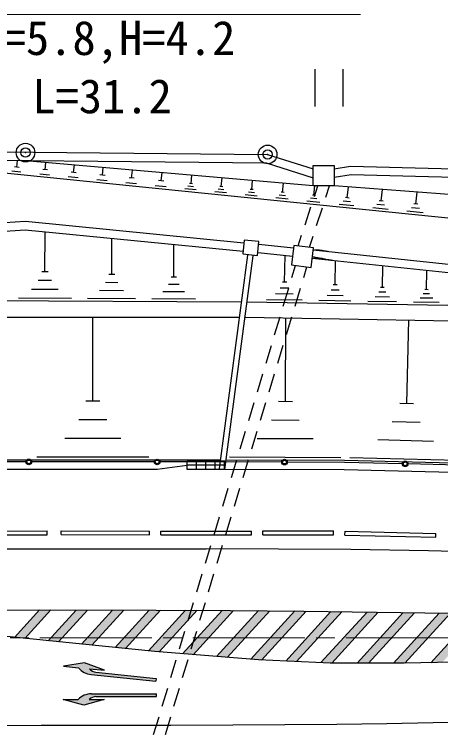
# Model space of a CAD drawing. Units: millimetres, scale not verified. Extents: x 40000 to 680000, y 20000 to 380000.
# Drawn here: x 166544 to 189384, y 284366 to 322971 of the extents above; entities that cross this region are included whole.
import ezdxf
from ezdxf.enums import TextEntityAlignment as Align

# ---------------------------------------------------------------- set-up
doc = ezdxf.new("R2010")
doc.units = ezdxf.units.MM
doc.header["$LTSCALE"] = 1000
doc.header["$PDMODE"] = 32
doc.header["$PDSIZE"] = 500
doc.linetypes.add('CHAIN', pattern=[18.5, 12, -1.5, 3.5, -1.5])
for name, color, linetype, lineweight in [('M-BGD', 7, 'Continuous', 25), ('M-BMK', 2, 'CHAIN', 13), ('M-STR-HTXT', 7, 'Continuous', 13), ('M-STR-STRC', 7, 'Continuous', 25)]:
    doc.layers.add(name, color=color, linetype=linetype, lineweight=lineweight)
doc.styles.add('ＭＳ ゴシック', font='')
doc.styles.get('ＭＳ ゴシック').set_extended_font_data('MS Gothic')

msp = doc.modelspace()

# ---------------------------------------------------------------- hatches: boundary and pattern name
at = {"layer": 'M-BGD'}
for points in [[(167135, 289552), (168498, 291047), (167890, 291048), (166549, 289576), (166790, 289552)], [(170456, 291043), (169848, 291044), (168488, 289552), (169097, 289552)], [(172415, 291040), (171807, 291041), (170450, 289552), (171059, 289552)], [(174373, 291036), (174150, 291037), (173766, 291037), (172412, 289552), (173021, 289552)], [(176330, 291030), (175722, 291032), (174374, 289552), (174983, 289552)], [(178285, 291023), (178132, 291025), (177679, 291026), (176336, 289552), (176945, 289552)], [(180230, 291005), (179627, 291011), (178298, 289552), (178906, 289552)], [(182175, 290986), (182054, 290988), (181572, 290992), (180259, 289552), (180868, 289552)], [(184110, 290956), (183509, 290966), (182221, 289552), (182830, 289552)], [(186044, 290927), (185444, 290936), (184183, 289552), (184792, 289552)], [(187979, 290897), (187379, 290906), (186145, 289552), (186754, 289552)], [(189914, 290867), (189849, 290868), (189313, 290876), (188107, 289552), (188715, 289552)], [(167106, 289520), (167135, 289552), (166790, 289552)], [(168903, 289339), (169097, 289552), (168488, 289552), (168345, 289395), (168600, 289370)], [(171059, 289552), (170450, 289552), (170142, 289213), (170699, 289157)], [(173021, 289552), (172412, 289552), (171938, 289032), (172495, 288975)], [(174983, 289552), (174374, 289552), (173734, 288850), (174072, 288815), (174295, 288797)], [(176945, 289552), (176336, 289552), (175556, 288696), (176123, 288650)], [(178906, 289552), (178298, 289552), (177383, 288549), (177951, 288503)], [(180868, 289552), (180259, 289552), (179211, 288402), (179626, 288369), (179783, 288362)], [(182830, 289552), (182221, 289552), (181085, 288305), (181670, 288279)], [(184792, 289552), (184183, 289552), (182971, 288223), (183460, 288201), (183561, 288201)], [(186754, 289552), (186145, 289552), (184910, 288198), (185518, 288196)], [(188715, 289552), (188107, 289552), (186868, 288193), (187430, 288191), (187476, 288192)], [(190677, 289552), (190068, 289552), (188854, 288219), (189474, 288232)], [(170658, 287581), (174126, 287232), (174141, 287381), (170914, 287706, -0.20151), (170574, 287891), (171370, 287811), (170306, 288220), (169181, 288032), (169977, 287951, 0.20151)], [(171358, 286250), (170558, 286249, -0.20151), (170915, 286399), (174158, 286403), (174157, 286553), (170672, 286549, 0.20151), (169958, 286248), (169158, 286247), (170258, 285949)]]:
    msp.add_hatch(color=256, dxfattribs=at).paths.add_polyline_path(points)

# ---------------------------------------------------------------- linework, layer by layer
for p, q in [((182641, 320036), (182641, 318036)), ((184141, 320036), (184141, 318036)), ((196296, 311385), (158344, 315231)), ((166675, 314783), (166712, 315148)), ((182559, 313782), (166919, 315146)), ((168188, 314645), (168227, 315032)), ((166797, 314771), (166554, 314795)), ((168317, 314632), (168059, 314658)), ((169718, 314498), (169758, 314899)), ((171264, 314350), (171306, 314764)), ((166894, 314515), (166407, 314564)), ((168420, 314360), (167904, 314413)), ((169957, 314205), (169424, 314259)), ((169851, 314485), (169584, 314512)), ((171402, 314336), (171126, 314364)), ((172828, 314201), (172871, 314627)), ((174410, 314049), (174455, 314489)), ((176010, 313896), (176056, 314349)), ((171512, 314047), (170961, 314103)), ((173084, 313888), (172515, 313945)), ((172970, 314186), (172686, 314215)), ((174557, 314035), (174264, 314064)), ((176085, 313889), (175934, 313904)), ((177628, 313742), (177675, 314208)), ((179264, 313585), (179313, 314065)), ((180919, 313427), (180969, 313921)), ((174673, 313727), (174087, 313786)), ((176281, 313564), (175677, 313625)), ((176146, 313730), (175844, 313761)), ((177768, 313570), (177457, 313602)), ((177706, 313734), (177550, 313749)), ((179344, 313577), (179184, 313593)), ((182599, 313269), (182651, 313782)), ((182620, 313218), (182806, 313783)), ((183239, 313180), (183438, 313783)), ((196274, 312832), (183685, 313784)), ((184383, 313139), (184442, 313726)), ((186200, 312973), (186263, 313589)), ((177907, 313399), (177285, 313462)), ((179552, 313232), (178911, 313297)), ((179408, 313409), (179088, 313441)), ((181215, 313064), (180556, 313131)), ((181067, 313245), (180737, 313279)), ((181001, 313418), (180836, 313435)), ((182753, 313081), (182411, 313115)), ((182685, 313261), (182514, 313278)), ((184481, 313129), (184285, 313149)), ((188056, 312804), (188121, 313448)), ((182907, 312892), (182222, 312962)), ((184735, 312707), (183951, 312787)), ((184559, 312923), (184167, 312963)), ((186385, 312747), (185974, 312789)), ((186303, 312963), (186098, 312984)), ((188163, 312793), (187948, 312815)), ((182119, 311698), (182432, 312648)), ((182739, 311660), (183051, 312610)), ((186569, 312521), (185748, 312604)), ((188442, 312332), (187583, 312419)), ((188249, 312568), (187819, 312611)), ((168183, 309174), (168196, 311305)), ((171759, 309022), (171770, 310954)), ((181746, 310564), (181932, 311129)), ((182352, 310487), (182551, 311091)), ((175087, 308879), (175097, 310627)), ((179646, 310632), (179626, 310634)), ((181504, 310446), (179646, 310632)), ((179030, 310073), (177510, 298624)), ((179327, 310033), (177807, 298584)), ((179602, 310184), (179581, 310186)), ((181447, 310000), (179601, 310184)), ((181025, 308611), (181048, 310039)), ((195140, 308997), (182560, 310338)), ((195075, 308551), (182503, 309891)), ((183737, 308472), (183759, 309757)), ((181418, 308865), (181614, 309511)), ((182047, 308870), (182218, 309435)), ((186268, 308339), (186287, 309488)), ((188630, 308214), (188647, 309237)), ((168361, 309173), (168006, 309175)), ((171920, 309021), (171598, 309023)), ((175233, 308879), (174942, 308880)), ((168536, 308699), (167826, 308703)), ((172078, 308590), (171434, 308594)), ((175376, 308490), (174794, 308493)), ((181144, 308609), (180906, 308613)), ((183844, 308470), (183630, 308473)), ((168888, 308223), (167468, 308231)), ((172398, 308159), (171110, 308167)), ((175665, 308100), (174501, 308106)), ((181257, 308290), (180781, 308298)), ((180955, 307334), (181245, 308291)), ((181583, 307338), (181873, 308295)), ((183947, 308182), (183518, 308189)), ((186456, 308080), (186072, 308086)), ((186364, 308337), (186172, 308340)), ((188715, 308213), (188544, 308216)), ((169596, 307746), (166755, 307762)), ((173039, 307726), (170463, 307741)), ((176245, 307708), (173916, 307721)), ((181490, 307969), (180538, 307985)), ((184156, 307893), (183299, 307907)), ((186643, 307821), (185877, 307834)), ((188963, 307754), (188281, 307766)), ((188796, 307984), (188455, 307990)), ((181961, 307644), (180057, 307675)), ((184580, 307600), (182866, 307628)), ((187022, 307559), (185489, 307585)), ((189300, 307522), (187937, 307544)), ((170753, 302233), (170753, 306731)), ((180492, 305802), (180781, 306759)), ((181065, 302210), (181083, 306693)), ((181120, 305807), (181410, 306764)), ((187567, 302107), (187678, 306575)), ((180029, 304271), (180318, 305228)), ((180657, 304275), (180946, 305232)), ((179565, 302739), (179855, 303696)), ((180194, 302744), (180483, 303701)), ((171127, 302233), (170378, 302233)), ((179102, 301208), (179392, 302165)), ((179730, 301212), (180020, 302170)), ((181439, 302209), (180692, 302212)), ((187939, 302098), (187195, 302116)), ((171502, 301233), (170003, 301234)), ((181808, 301211), (180314, 301217)), ((188287, 301096), (186798, 301132)), ((178639, 299676), (178928, 300634)), ((179267, 299681), (179556, 300638)), ((172252, 300234), (169253, 300234)), ((182552, 300212), (179563, 300224)), ((189007, 300084), (186029, 300158)), ((173751, 299234), (167754, 299235)), ((184042, 299210), (178065, 299233)), ((190472, 299055), (184515, 299202)), ((174192, 299081), (163934, 299085)), ((177571, 299084), (174191, 299081)), ((177806, 299034), (175804, 299028)), ((175806, 298578), (175804, 299028)), ((177807, 298809), (175805, 298803)), ((176306, 298579), (176304, 299029)), ((176806, 298581), (176804, 299031)), ((177306, 298583), (177304, 299033)), ((177806, 298584), (177804, 299034)), ((178175, 298145), (178465, 299102)), ((178804, 298149), (179093, 299107)), ((174192, 298581), (163878, 298585)), ((175797, 298786), (174192, 298581)), ((177807, 298584), (175806, 298578)), ((177712, 296613), (178002, 297571)), ((178340, 296618), (178630, 297575)), ((177249, 295082), (177538, 296039)), ((177877, 295087), (178167, 296044)), ((163442, 295277), (168298, 295281)), ((163443, 295077), (168299, 295081)), ((168299, 295081), (168298, 295281)), ((169046, 295285), (173780, 295275)), ((169046, 295085), (169046, 295285)), ((169046, 295085), (173780, 295075)), ((173780, 295075), (173780, 295275)), ((174390, 295279), (179244, 295271)), ((174390, 295079), (174390, 295279)), ((174390, 295079), (179243, 295071)), ((179243, 295071), (179244, 295271)), ((179856, 295280), (183651, 295281)), ((179856, 295080), (179856, 295280)), ((179856, 295080), (183651, 295081)), ((183651, 295081), (183651, 295281)), ((184259, 295063), (184264, 295263)), ((184259, 295063), (189121, 294942)), ((184264, 295263), (189126, 295142)), ((189121, 294942), (189126, 295142)), ((176786, 293551), (177075, 294508)), ((177414, 293555), (177703, 294512)), ((176322, 292019), (176612, 292976)), ((176951, 292024), (177240, 292981)), ((175859, 290488), (176149, 291445)), ((176487, 290492), (176777, 291449)), ((175396, 288956), (175685, 289913)), ((176024, 288961), (176314, 289918)), ((175561, 287429), (175850, 288386)), ((170306, 288220), (169181, 288032)), ((169181, 288032), (169977, 287951)), ((171370, 287811), (170306, 288220)), ((174933, 287425), (175222, 288382)), ((170574, 287891), (171370, 287811)), ((170914, 287706), (174141, 287381)), ((170658, 287581), (174126, 287232)), ((174141, 287381), (174126, 287232)), ((174469, 285893), (174759, 286850)), ((175097, 285898), (175387, 286855)), ((170672, 286549), (174157, 286553)), ((174158, 286403), (174157, 286553)), ((169158, 286247), (169958, 286248)), ((170258, 285949), (169158, 286247)), ((171358, 286250), (170258, 285949)), ((170558, 286249), (171358, 286250)), ((170915, 286399), (174158, 286403)), ((174006, 284362), (174295, 285319)), ((174634, 284366), (174924, 285323))]:
    msp.add_line(p, q, dxfattribs=at)
for points in [[(158577, 315678), (180116, 315466), (182558, 314691)], [(158344, 315231), (180044, 315017), (182559, 314219)], [(183683, 314699), (184562, 314835), (193582, 314609)], [(183684, 314244), (184591, 314384), (193571, 314159)], [(178846, 310710), (167133, 311862), (165455, 311755)], [(178801, 310262), (167125, 311410), (165483, 311306)], [(182623, 310343), (182810, 310349), (182837, 310336), (182864, 310350), (182877, 310350), (182904, 310338), (182971, 310340), (182985, 310327), (183025, 310328), (183053, 310315), (183093, 310316), (183107, 310303), (183147, 310305), (183161, 310292), (183228, 310294), (183241, 310281), (183308, 310283), (183335, 310270), (183389, 310271)], [(182553, 309979), (182566, 309980), (182593, 309967), (182620, 309968), (182634, 309955), (182661, 309955), (182688, 309943), (182742, 309944), (182769, 309932), (182796, 309933), (182836, 309920), (182876, 309921), (182903, 309909), (182930, 309910), (182957, 309897), (183011, 309899), (183038, 309886), (183065, 309887), (183092, 309874), (183119, 309875), (183133, 309862), (183173, 309863), (183200, 309850), (183227, 309851), (183241, 309838), (183281, 309839), (183308, 309827), (183375, 309829), (183389, 309816), (183483, 309818), (183496, 309805), (183550, 309807), (183564, 309794), (183577, 309794)], [(178694, 307544), (164904, 307622), (164877, 307627)], [(195158, 307274), (179001, 307543), (178997, 307543)], [(178586, 306731), (164797, 306730), (164778, 306732)], [(195055, 306443), (178935, 306731), (178889, 306731)], [(194115, 298812), (190748, 298898), (184232, 299059), (177874, 299084)], [(190735, 298398), (184225, 298559), (177807, 298584)]]:
    msp.add_lwpolyline(points, dxfattribs=at)
for points in [[(182558, 314871), (183683, 314873), (183685, 313784), (182559, 313782)], [(179641, 310790), (178862, 310869), (178788, 310131), (179567, 310053)], [(182575, 310459), (181522, 310592), (181389, 309539), (182442, 309406)]]:
    msp.add_lwpolyline(points, close=True, dxfattribs=at)
for centre in [(167139, 315562), (180116, 315466)]:
    msp.add_circle(centre, 500, dxfattribs=at)
for centre, radius, start, end in [((170758, 288576), 1000, 218.6746, 264.2476), ((170965, 288204), 500, 218.6746, 264.2476), ((170673, 285549), 1000, 90.0638, 135.6368), ((170915, 285899), 500, 90.0638, 135.6368)]:
    msp.add_arc(centre, radius, start, end, dxfattribs=at)
for p in [(167139, 315562), (180116, 315466)]:
    msp.add_point(p, dxfattribs=at)
at = {"layer": 'M-BMK'}
for p, q in [((167314, 289552), (166314, 289552)), ((173914, 289552), (167914, 289552)), ((175514, 289552), (174514, 289552)), ((182114, 289552), (176114, 289552)), ((183714, 289552), (182714, 289552)), ((190314, 289552), (184314, 289552))]:
    msp.add_line(p, q, dxfattribs=at)
at = {"layer": 'M-STR-HTXT'}
msp.add_lwpolyline([(159585, 317753), (162590, 322971), (185090, 322971)], dxfattribs=at)
at = {"layer": 'M-STR-STRC'}
for p, q in [((167166, 298984), (163878, 298985)), ((174042, 298981), (167466, 298984)), ((177808, 298984), (174341, 298981)), ((180869, 298972), (177808, 298984)), ((184230, 298959), (181169, 298971)), ((187338, 298882), (184230, 298959)), ((190745, 298798), (187638, 298875)), ((137214, 294317), (176828, 294325)), ((167890, 291048), (166549, 289576)), ((168498, 291047), (167106, 289520)), ((169848, 291044), (168345, 289395)), ((170456, 291043), (168903, 289339)), ((171807, 291041), (170142, 289213)), ((172415, 291040), (170699, 289157)), ((173766, 291037), (171938, 289032)), ((174373, 291036), (172495, 288975)), ((175722, 291032), (173734, 288850)), ((176330, 291030), (174295, 288797)), ((177679, 291026), (175556, 288696)), ((178285, 291023), (176123, 288650)), ((179627, 291011), (177383, 288549)), ((180230, 291005), (177951, 288503)), ((181572, 290992), (179211, 288402)), ((182175, 290986), (179783, 288362)), ((183509, 290966), (181085, 288305)), ((184110, 290956), (181670, 288279)), ((185444, 290936), (182971, 288223)), ((186044, 290927), (183561, 288201)), ((187379, 290906), (184910, 288198)), ((187979, 290897), (185518, 288196)), ((189313, 290876), (186868, 288193)), ((189914, 290867), (187476, 288192)), ((191241, 290839), (188854, 288219))]:
    msp.add_line(p, q, dxfattribs=at)
for points in [[(279002, 292801), (253858, 292796), (248588, 292832), (243513, 292888), (237398, 292980), (231815, 293092), (188744, 294221), (184575, 294293), (176828, 294325)], [(148940, 291073), (156138, 291069), (174150, 291037), (178132, 291025), (182054, 290988), (189849, 290868), (195625, 290747), (201383, 290620), (232627, 289825), (242239, 289624), (248734, 289554)], [(248734, 289554), (236246, 289328), (227874, 289164), (219737, 288964), (211585, 288756), (203460, 288555), (195429, 288350), (187430, 288191), (183460, 288201), (179626, 288369), (174072, 288815), (168600, 289370), (163118, 289922), (155756, 290650), (153373, 290844), (148940, 291073)], [(324374, 286287), (248713, 286285), (186497, 284944), (183816, 284902), (178242, 284864), (174926, 284856)], [(174926, 284856), (167978, 284850), (137214, 284818)]]:
    msp.add_lwpolyline(points, dxfattribs=at)
for centre, radius in [((167316, 298984), 150), ((167316, 298984), 120), ((167316, 298984), 100), ((174191, 298981), 150), ((174192, 298981), 150), ((174191, 298981), 120), ((174192, 298981), 120), ((174191, 298981), 100), ((174192, 298981), 100), ((181019, 298972), 150), ((181019, 298972), 120), ((181019, 298972), 100), ((187488, 298878), 150), ((187488, 298878), 120), ((187488, 298878), 100)]:
    msp.add_circle(centre, radius, dxfattribs=at)

# ---------------------------------------------------------------- texts
at = {"layer": 'M-STR-HTXT', "style": 'ＭＳ ゴシック'}
for s, p in [('W=5.8,H=4.2', (164668, 320244)), ('L=31.2', (167499, 317120))]:
    msp.add_text(s, height=1833, dxfattribs=at).set_placement(p, align=Align.BOTTOM_LEFT)

doc.saveas('drawing.dxf')
